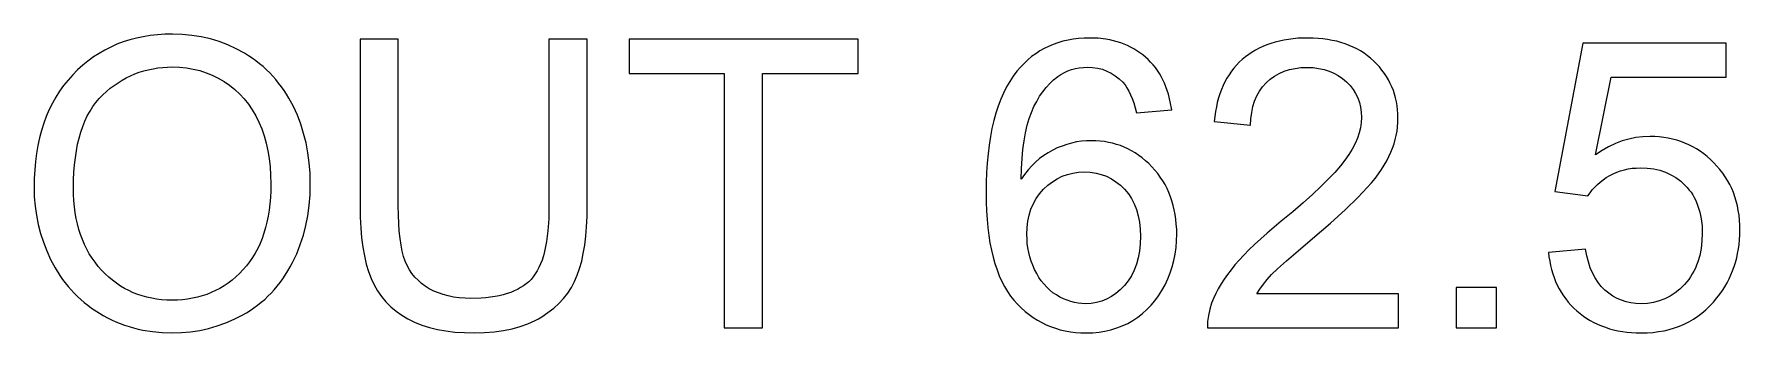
# Model space of a CAD drawing. Header units: millimetres. Extents: x -6 to 6, y -172 to -20.
# Drawn here: x -6.28 to 6.28, y -159.6 to -157.4 of the extents above; entities that cross this region are included whole.
import ezdxf

# ---------------------------------------------------------------- set-up
doc = ezdxf.new("R2010")
doc.units = ezdxf.units.MM
doc.layers.add('LASER_MARK', color=7, linetype='Continuous')

msp = doc.modelspace()

# ---------------------------------------------------------------- linework, layer by layer
at = {"layer": 'LASER_MARK'}
for points in [[(-5.995, -157.699), (-6.03, -157.738), (-6.062, -157.778), (-6.092, -157.82), (-6.12, -157.864), (-6.145, -157.909), (-6.168, -157.956), (-6.19, -158.006), (-6.208, -158.056), (-6.225, -158.109), (-6.24, -158.164), (-6.252, -158.22), (-6.262, -158.278), (-6.27, -158.338), (-6.275, -158.4), (-6.278, -158.463), (-6.279, -158.528), (-6.278, -158.598), (-6.272, -158.666), (-6.262, -158.734), (-6.249, -158.801), (-6.232, -158.867), (-6.211, -158.932), (-6.186, -158.996), (-6.158, -159.059), (-6.125, -159.12), (-6.09, -159.178), (-6.07, -159.206), (-6.05, -159.232), (-6.029, -159.258), (-6.007, -159.283), (-5.984, -159.308), (-5.961, -159.331), (-5.936, -159.354), (-5.911, -159.376), (-5.884, -159.397), (-5.857, -159.417), (-5.799, -159.455), (-5.77, -159.473), (-5.739, -159.489), (-5.709, -159.504), (-5.677, -159.518), (-5.645, -159.531), (-5.613, -159.543), (-5.58, -159.554), (-5.547, -159.564), (-5.513, -159.572), (-5.479, -159.58), (-5.409, -159.591), (-5.337, -159.598), (-5.263, -159.6), (-5.194, -159.598), (-5.127, -159.592), (-5.06, -159.582), (-4.995, -159.567), (-4.931, -159.549), (-4.869, -159.526), (-4.807, -159.5), (-4.747, -159.469), (-4.717, -159.452), (-4.688, -159.434), (-4.661, -159.415), (-4.634, -159.395), (-4.608, -159.375), (-4.582, -159.353), (-4.558, -159.33), (-4.535, -159.307), (-4.512, -159.282), (-4.49, -159.256), (-4.469, -159.23), (-4.449, -159.202), (-4.43, -159.174), (-4.411, -159.144), (-4.394, -159.114), (-4.377, -159.082), (-4.346, -159.017), (-4.32, -158.95), (-4.297, -158.881), (-4.279, -158.81), (-4.265, -158.737), (-4.254, -158.661), (-4.248, -158.583), (-4.246, -158.504), (-4.248, -158.425), (-4.254, -158.348), (-4.264, -158.274), (-4.277, -158.201), (-4.295, -158.131), (-4.316, -158.063), (-4.341, -157.997), (-4.37, -157.933), (-4.403, -157.872), (-4.421, -157.843), (-4.439, -157.814), (-4.459, -157.787), (-4.479, -157.76), (-4.5, -157.734), (-4.522, -157.709), (-4.545, -157.685), (-4.569, -157.662), (-4.594, -157.639), (-4.619, -157.618), (-4.646, -157.597), (-4.673, -157.578), (-4.702, -157.559), (-4.731, -157.541), (-4.791, -157.508), (-4.852, -157.479), (-4.916, -157.455), (-4.982, -157.435), (-5.049, -157.42), (-5.118, -157.409), (-5.189, -157.402), (-5.261, -157.4), (-5.317, -157.401), (-5.371, -157.405), (-5.424, -157.411), (-5.476, -157.419), (-5.526, -157.429), (-5.575, -157.442), (-5.623, -157.457), (-5.67, -157.475), (-5.715, -157.495), (-5.759, -157.517), (-5.801, -157.542), (-5.843, -157.568), (-5.883, -157.598), (-5.922, -157.629), (-5.959, -157.663)], [(-2.489, -157.438), (-2.489, -158.665), (-2.491, -158.761), (-2.497, -158.849), (-2.501, -158.889), (-2.507, -158.928), (-2.514, -158.965), (-2.522, -159), (-2.53, -159.033), (-2.54, -159.064), (-2.551, -159.092), (-2.563, -159.119), (-2.576, -159.144), (-2.59, -159.166), (-2.605, -159.187), (-2.621, -159.206), (-2.638, -159.223), (-2.656, -159.239), (-2.676, -159.253), (-2.698, -159.267), (-2.72, -159.28), (-2.745, -159.291), (-2.77, -159.302), (-2.797, -159.311), (-2.825, -159.319), (-2.855, -159.326), (-2.886, -159.332), (-2.919, -159.337), (-2.953, -159.341), (-2.988, -159.344), (-3.063, -159.346), (-3.107, -159.345), (-3.15, -159.342), (-3.191, -159.336), (-3.23, -159.328), (-3.268, -159.318), (-3.303, -159.306), (-3.337, -159.292), (-3.37, -159.275), (-3.4, -159.256), (-3.428, -159.236), (-3.453, -159.213), (-3.477, -159.189), (-3.498, -159.163), (-3.516, -159.135), (-3.533, -159.105), (-3.547, -159.073), (-3.559, -159.038), (-3.569, -158.998), (-3.578, -158.954), (-3.585, -158.905), (-3.591, -158.852), (-3.595, -158.794), (-3.597, -158.732), (-3.598, -158.665), (-3.598, -157.438), (-3.879, -157.438), (-3.879, -158.666), (-3.878, -158.748), (-3.874, -158.826), (-3.868, -158.899), (-3.859, -158.968), (-3.848, -159.033), (-3.834, -159.093), (-3.817, -159.148), (-3.798, -159.199), (-3.776, -159.246), (-3.751, -159.291), (-3.722, -159.332), (-3.69, -159.371), (-3.654, -159.407), (-3.615, -159.44), (-3.573, -159.47), (-3.527, -159.497), (-3.478, -159.521), (-3.425, -159.542), (-3.369, -159.56), (-3.31, -159.574), (-3.247, -159.586), (-3.181, -159.594), (-3.111, -159.598), (-3.038, -159.6), (-2.963, -159.598), (-2.892, -159.593), (-2.824, -159.583), (-2.76, -159.57), (-2.7, -159.554), (-2.644, -159.534), (-2.617, -159.522), (-2.591, -159.51), (-2.566, -159.496), (-2.542, -159.482), (-2.496, -159.451), (-2.454, -159.418), (-2.416, -159.383), (-2.381, -159.346), (-2.351, -159.307), (-2.323, -159.265), (-2.3, -159.221), (-2.28, -159.175), (-2.263, -159.126), (-2.248, -159.073), (-2.236, -159.015), (-2.225, -158.954), (-2.217, -158.888), (-2.212, -158.818), (-2.208, -158.744), (-2.207, -158.666), (-2.207, -157.438)], [(-1.198, -159.564), (-0.917, -159.564), (-0.917, -157.689), (-0.213, -157.689), (-0.213, -157.438), (-1.898, -157.438), (-1.898, -157.689), (-1.198, -157.689)], [(1.836, -157.979), (2.096, -157.958), (2.086, -157.898), (2.072, -157.841), (2.063, -157.814), (2.054, -157.787), (2.043, -157.762), (2.032, -157.737), (2.019, -157.713), (2.006, -157.69), (1.991, -157.668), (1.976, -157.647), (1.959, -157.626), (1.941, -157.607), (1.923, -157.588), (1.903, -157.57), (1.883, -157.553), (1.862, -157.537), (1.84, -157.522), (1.818, -157.508), (1.794, -157.495), (1.77, -157.484), (1.746, -157.474), (1.721, -157.464), (1.694, -157.456), (1.668, -157.449), (1.64, -157.443), (1.612, -157.438), (1.554, -157.431), (1.492, -157.429), (1.451, -157.43), (1.41, -157.433), (1.371, -157.438), (1.333, -157.444), (1.295, -157.453), (1.259, -157.463), (1.224, -157.476), (1.19, -157.49), (1.157, -157.506), (1.126, -157.524), (1.095, -157.544), (1.065, -157.566), (1.037, -157.59), (1.009, -157.616), (0.983, -157.643), (0.957, -157.673), (0.93, -157.709), (0.904, -157.748), (0.88, -157.789), (0.858, -157.834), (0.837, -157.88), (0.818, -157.93), (0.802, -157.982), (0.786, -158.037), (0.773, -158.094), (0.761, -158.154), (0.752, -158.217), (0.744, -158.282), (0.737, -158.35), (0.733, -158.42), (0.73, -158.493), (0.729, -158.569), (0.73, -158.637), (0.733, -158.702), (0.737, -158.765), (0.742, -158.825), (0.75, -158.883), (0.758, -158.938), (0.769, -158.992), (0.781, -159.042), (0.795, -159.09), (0.81, -159.136), (0.827, -159.18), (0.845, -159.221), (0.865, -159.259), (0.887, -159.295), (0.91, -159.329), (0.935, -159.36), (0.962, -159.389), (0.989, -159.416), (1.017, -159.442), (1.046, -159.465), (1.076, -159.487), (1.107, -159.506), (1.139, -159.524), (1.171, -159.54), (1.205, -159.554), (1.24, -159.566), (1.275, -159.577), (1.312, -159.585), (1.35, -159.592), (1.388, -159.596), (1.427, -159.599), (1.468, -159.6), (1.515, -159.599), (1.561, -159.594), (1.605, -159.587), (1.649, -159.577), (1.691, -159.564), (1.732, -159.549), (1.772, -159.53), (1.81, -159.509), (1.847, -159.485), (1.881, -159.458), (1.914, -159.429), (1.945, -159.397), (1.973, -159.363), (2, -159.326), (2.024, -159.287), (2.047, -159.245), (2.067, -159.202), (2.085, -159.158), (2.1, -159.113), (2.112, -159.066), (2.121, -159.02), (2.128, -158.972), (2.132, -158.923), (2.133, -158.873), (2.133, -158.836), (2.13, -158.799), (2.127, -158.763), (2.122, -158.728), (2.115, -158.694), (2.107, -158.661), (2.098, -158.628), (2.087, -158.597), (2.075, -158.566), (2.062, -158.537), (2.047, -158.508), (2.03, -158.48), (2.012, -158.453), (1.993, -158.427), (1.972, -158.401), (1.95, -158.377), (1.927, -158.353), (1.903, -158.332), (1.878, -158.311), (1.853, -158.293), (1.828, -158.275), (1.801, -158.26), (1.774, -158.245), (1.747, -158.233), (1.719, -158.221), (1.69, -158.212), (1.661, -158.203), (1.631, -158.197), (1.601, -158.191), (1.569, -158.188), (1.538, -158.185), (1.505, -158.185), (1.468, -158.186), (1.431, -158.189), (1.395, -158.194), (1.359, -158.202), (1.324, -158.212), (1.289, -158.224), (1.254, -158.238), (1.22, -158.254), (1.186, -158.273), (1.154, -158.294), (1.123, -158.317), (1.094, -158.342), (1.066, -158.37), (1.039, -158.4), (1.013, -158.433), (0.989, -158.467), (0.991, -158.39), (0.995, -158.317), (1.001, -158.249), (1.009, -158.185), (1.019, -158.126), (1.032, -158.071), (1.046, -158.021), (1.063, -157.976), (1.082, -157.934), (1.102, -157.895), (1.124, -157.858), (1.147, -157.824), (1.172, -157.792), (1.199, -157.763), (1.227, -157.737), (1.257, -157.713), (1.281, -157.697), (1.306, -157.683), (1.332, -157.671), (1.359, -157.661), (1.387, -157.653), (1.416, -157.648), (1.446, -157.645), (1.476, -157.644), (1.514, -157.645), (1.551, -157.651), (1.586, -157.659), (1.619, -157.672), (1.651, -157.687), (1.681, -157.706), (1.71, -157.729), (1.737, -157.755), (1.753, -157.774), (1.767, -157.795), (1.781, -157.819), (1.794, -157.846), (1.806, -157.875), (1.817, -157.907), (1.827, -157.942)], [(3.765, -159.313), (2.722, -159.313), (2.745, -159.277), (2.771, -159.242), (2.8, -159.207), (2.832, -159.171), (2.876, -159.128), (2.941, -159.069), (3.027, -158.995), (3.134, -158.904), (3.265, -158.791), (3.375, -158.691), (3.466, -158.604), (3.504, -158.565), (3.536, -158.53), (3.566, -158.496), (3.593, -158.462), (3.618, -158.429), (3.64, -158.397), (3.661, -158.364), (3.679, -158.333), (3.696, -158.301), (3.71, -158.27), (3.722, -158.239), (3.733, -158.208), (3.742, -158.177), (3.749, -158.146), (3.755, -158.114), (3.759, -158.083), (3.761, -158.051), (3.762, -158.019), (3.761, -157.988), (3.759, -157.958), (3.756, -157.928), (3.751, -157.899), (3.744, -157.87), (3.737, -157.843), (3.728, -157.815), (3.717, -157.789), (3.705, -157.763), (3.692, -157.737), (3.678, -157.713), (3.662, -157.689), (3.644, -157.665), (3.625, -157.642), (3.605, -157.62), (3.584, -157.599), (3.561, -157.578), (3.537, -157.559), (3.512, -157.541), (3.486, -157.524), (3.46, -157.509), (3.432, -157.495), (3.403, -157.483), (3.373, -157.471), (3.342, -157.461), (3.311, -157.453), (3.278, -157.446), (3.244, -157.44), (3.209, -157.435), (3.174, -157.432), (3.137, -157.43), (3.099, -157.429), (3.062, -157.43), (3.025, -157.431), (2.99, -157.435), (2.955, -157.439), (2.922, -157.444), (2.889, -157.451), (2.858, -157.459), (2.827, -157.468), (2.797, -157.479), (2.768, -157.49), (2.741, -157.503), (2.714, -157.518), (2.688, -157.533), (2.663, -157.549), (2.639, -157.567), (2.616, -157.586), (2.594, -157.607), (2.574, -157.628), (2.554, -157.65), (2.536, -157.674), (2.519, -157.699), (2.503, -157.724), (2.488, -157.751), (2.474, -157.779), (2.462, -157.809), (2.451, -157.839), (2.441, -157.87), (2.432, -157.903), (2.425, -157.936), (2.418, -157.971), (2.413, -158.007), (2.409, -158.044), (2.677, -158.071), (2.679, -158.023), (2.685, -157.977), (2.694, -157.934), (2.706, -157.893), (2.723, -157.855), (2.742, -157.82), (2.765, -157.788), (2.792, -157.758), (2.821, -157.732), (2.853, -157.709), (2.887, -157.689), (2.924, -157.673), (2.963, -157.661), (3.004, -157.652), (3.047, -157.647), (3.093, -157.645), (3.137, -157.647), (3.178, -157.652), (3.218, -157.66), (3.255, -157.672), (3.29, -157.687), (3.323, -157.705), (3.354, -157.727), (3.383, -157.752), (3.409, -157.779), (3.431, -157.808), (3.45, -157.838), (3.466, -157.87), (3.478, -157.904), (3.487, -157.939), (3.492, -157.975), (3.494, -158.013), (3.492, -158.051), (3.486, -158.089), (3.476, -158.127), (3.463, -158.166), (3.446, -158.205), (3.425, -158.246), (3.4, -158.286), (3.372, -158.327), (3.338, -158.371), (3.297, -158.418), (3.249, -158.469), (3.194, -158.523), (3.132, -158.581), (3.063, -158.643), (2.987, -158.709), (2.903, -158.778), (2.798, -158.866), (2.706, -158.95), (2.665, -158.989), (2.628, -159.027), (2.593, -159.064), (2.562, -159.1), (2.533, -159.135), (2.507, -159.17), (2.482, -159.205), (2.46, -159.24), (2.439, -159.275), (2.421, -159.311), (2.404, -159.347), (2.39, -159.382), (2.376, -159.426), (2.366, -159.471), (2.36, -159.517), (2.36, -159.564), (3.765, -159.564)], [(5.144, -158.984), (4.87, -159.007), (4.874, -159.04), (4.879, -159.072), (4.885, -159.104), (4.893, -159.134), (4.902, -159.164), (4.912, -159.193), (4.923, -159.221), (4.935, -159.249), (4.949, -159.275), (4.964, -159.301), (4.98, -159.326), (4.998, -159.35), (5.016, -159.373), (5.036, -159.395), (5.057, -159.417), (5.079, -159.438), (5.103, -159.457), (5.127, -159.476), (5.152, -159.493), (5.178, -159.509), (5.205, -159.523), (5.232, -159.537), (5.26, -159.549), (5.29, -159.559), (5.32, -159.569), (5.35, -159.577), (5.382, -159.584), (5.415, -159.59), (5.448, -159.594), (5.482, -159.597), (5.517, -159.599), (5.553, -159.6), (5.597, -159.599), (5.639, -159.596), (5.68, -159.591), (5.721, -159.584), (5.76, -159.575), (5.797, -159.564), (5.834, -159.551), (5.869, -159.535), (5.904, -159.518), (5.937, -159.499), (5.969, -159.478), (6, -159.455), (6.029, -159.43), (6.058, -159.402), (6.085, -159.373), (6.111, -159.342), (6.132, -159.315), (6.151, -159.288), (6.168, -159.26), (6.185, -159.232), (6.2, -159.203), (6.214, -159.173), (6.226, -159.143), (6.237, -159.112), (6.247, -159.081), (6.256, -159.048), (6.263, -159.016), (6.269, -158.982), (6.274, -158.948), (6.277, -158.914), (6.279, -158.879), (6.279, -158.843), (6.279, -158.806), (6.277, -158.769), (6.273, -158.733), (6.268, -158.698), (6.261, -158.664), (6.253, -158.631), (6.243, -158.599), (6.232, -158.567), (6.219, -158.537), (6.205, -158.507), (6.189, -158.478), (6.172, -158.45), (6.153, -158.423), (6.133, -158.397), (6.111, -158.372), (6.088, -158.347), (6.064, -158.324), (6.039, -158.302), (6.013, -158.281), (5.987, -158.263), (5.96, -158.245), (5.932, -158.229), (5.904, -158.215), (5.875, -158.202), (5.845, -158.191), (5.815, -158.181), (5.784, -158.173), (5.752, -158.166), (5.72, -158.161), (5.686, -158.157), (5.653, -158.155), (5.618, -158.154), (5.566, -158.156), (5.514, -158.162), (5.463, -158.173), (5.413, -158.187), (5.363, -158.206), (5.313, -158.229), (5.265, -158.256), (5.216, -158.288), (5.331, -157.716), (6.179, -157.716), (6.179, -157.467), (5.122, -157.467), (4.916, -158.559), (5.161, -158.591), (5.177, -158.568), (5.193, -158.547), (5.211, -158.527), (5.23, -158.508), (5.251, -158.49), (5.273, -158.473), (5.296, -158.457), (5.321, -158.442), (5.347, -158.429), (5.373, -158.417), (5.401, -158.407), (5.429, -158.399), (5.457, -158.393), (5.487, -158.388), (5.517, -158.386), (5.549, -158.385), (5.598, -158.387), (5.645, -158.393), (5.69, -158.403), (5.732, -158.417), (5.772, -158.435), (5.809, -158.457), (5.844, -158.484), (5.877, -158.514), (5.892, -158.53), (5.906, -158.548), (5.92, -158.565), (5.932, -158.584), (5.943, -158.604), (5.954, -158.624), (5.971, -158.666), (5.985, -158.712), (5.995, -158.76), (6.001, -158.812), (6.003, -158.866), (6, -158.923), (5.994, -158.978), (5.984, -159.029), (5.97, -159.078), (5.961, -159.101), (5.952, -159.124), (5.941, -159.145), (5.929, -159.166), (5.916, -159.187), (5.903, -159.206), (5.888, -159.225), (5.872, -159.243), (5.838, -159.277), (5.803, -159.305), (5.766, -159.33), (5.727, -159.35), (5.686, -159.365), (5.644, -159.376), (5.599, -159.383), (5.553, -159.385), (5.514, -159.384), (5.477, -159.379), (5.442, -159.371), (5.408, -159.36), (5.375, -159.346), (5.344, -159.329), (5.314, -159.308), (5.285, -159.285), (5.259, -159.258), (5.235, -159.228), (5.213, -159.195), (5.195, -159.159), (5.178, -159.12), (5.164, -159.078), (5.153, -159.032)], [(-5.783, -159.138), (-5.808, -159.11), (-5.831, -159.08), (-5.853, -159.049), (-5.873, -159.017), (-5.892, -158.984), (-5.909, -158.949), (-5.924, -158.913), (-5.938, -158.876), (-5.95, -158.838), (-5.96, -158.798), (-5.969, -158.757), (-5.977, -158.715), (-5.982, -158.671), (-5.986, -158.626), (-5.989, -158.58), (-5.989, -158.533), (-5.989, -158.474), (-5.986, -158.417), (-5.982, -158.362), (-5.976, -158.31), (-5.968, -158.259), (-5.959, -158.211), (-5.948, -158.165), (-5.936, -158.121), (-5.921, -158.08), (-5.905, -158.04), (-5.888, -158.002), (-5.868, -157.967), (-5.847, -157.934), (-5.825, -157.903), (-5.8, -157.874), (-5.774, -157.847), (-5.747, -157.823), (-5.719, -157.799), (-5.69, -157.778), (-5.661, -157.758), (-5.631, -157.739), (-5.601, -157.722), (-5.57, -157.707), (-5.538, -157.693), (-5.505, -157.681), (-5.472, -157.671), (-5.439, -157.662), (-5.404, -157.655), (-5.369, -157.649), (-5.333, -157.645), (-5.297, -157.643), (-5.26, -157.642), (-5.208, -157.644), (-5.157, -157.649), (-5.108, -157.657), (-5.06, -157.669), (-5.013, -157.684), (-4.968, -157.702), (-4.924, -157.724), (-4.881, -157.749), (-4.84, -157.777), (-4.801, -157.808), (-4.765, -157.841), (-4.732, -157.877), (-4.701, -157.916), (-4.673, -157.958), (-4.647, -158.002), (-4.624, -158.049), (-4.603, -158.098), (-4.586, -158.15), (-4.571, -158.203), (-4.558, -158.259), (-4.549, -158.317), (-4.542, -158.377), (-4.538, -158.438), (-4.536, -158.502), (-4.537, -158.553), (-4.54, -158.602), (-4.544, -158.65), (-4.549, -158.696), (-4.556, -158.74), (-4.565, -158.784), (-4.576, -158.825), (-4.588, -158.866), (-4.601, -158.905), (-4.616, -158.942), (-4.633, -158.978), (-4.652, -159.013), (-4.672, -159.046), (-4.693, -159.077), (-4.717, -159.107), (-4.742, -159.136), (-4.768, -159.163), (-4.795, -159.188), (-4.822, -159.212), (-4.851, -159.234), (-4.881, -159.254), (-4.911, -159.272), (-4.943, -159.289), (-4.975, -159.303), (-5.008, -159.317), (-5.042, -159.328), (-5.077, -159.337), (-5.113, -159.345), (-5.149, -159.351), (-5.187, -159.356), (-5.225, -159.358), (-5.264, -159.359), (-5.303, -159.358), (-5.341, -159.356), (-5.378, -159.351), (-5.414, -159.345), (-5.449, -159.338), (-5.483, -159.328), (-5.517, -159.317), (-5.55, -159.304), (-5.582, -159.289), (-5.613, -159.273), (-5.643, -159.255), (-5.673, -159.235), (-5.702, -159.213), (-5.729, -159.19), (-5.757, -159.165)], [(1.087, -159.133), (1.074, -159.102), (1.062, -159.071), (1.052, -159.039), (1.044, -159.007), (1.038, -158.974), (1.033, -158.942), (1.031, -158.908), (1.03, -158.875), (1.032, -158.825), (1.037, -158.777), (1.047, -158.732), (1.06, -158.689), (1.078, -158.648), (1.099, -158.61), (1.124, -158.575), (1.153, -158.542), (1.185, -158.512), (1.218, -158.487), (1.253, -158.465), (1.29, -158.447), (1.328, -158.433), (1.368, -158.423), (1.41, -158.417), (1.453, -158.415), (1.497, -158.417), (1.539, -158.423), (1.578, -158.433), (1.616, -158.447), (1.652, -158.465), (1.686, -158.487), (1.719, -158.512), (1.749, -158.542), (1.777, -158.575), (1.8, -158.611), (1.821, -158.65), (1.837, -158.692), (1.85, -158.737), (1.859, -158.785), (1.865, -158.836), (1.866, -158.889), (1.865, -158.945), (1.859, -158.998), (1.85, -159.048), (1.837, -159.095), (1.82, -159.138), (1.8, -159.179), (1.775, -159.217), (1.748, -159.252), (1.717, -159.283), (1.685, -159.31), (1.652, -159.333), (1.617, -159.352), (1.581, -159.367), (1.543, -159.377), (1.504, -159.383), (1.463, -159.385), (1.435, -159.384), (1.407, -159.381), (1.38, -159.376), (1.353, -159.369), (1.326, -159.36), (1.299, -159.349), (1.273, -159.336), (1.247, -159.321), (1.222, -159.304), (1.199, -159.285), (1.176, -159.264), (1.156, -159.242), (1.136, -159.217), (1.118, -159.191), (1.102, -159.163)], [(4.191, -159.564), (4.488, -159.564), (4.488, -159.266), (4.191, -159.266)]]:
    msp.add_lwpolyline(points, close=True, dxfattribs=at)

doc.saveas('drawing.dxf')
